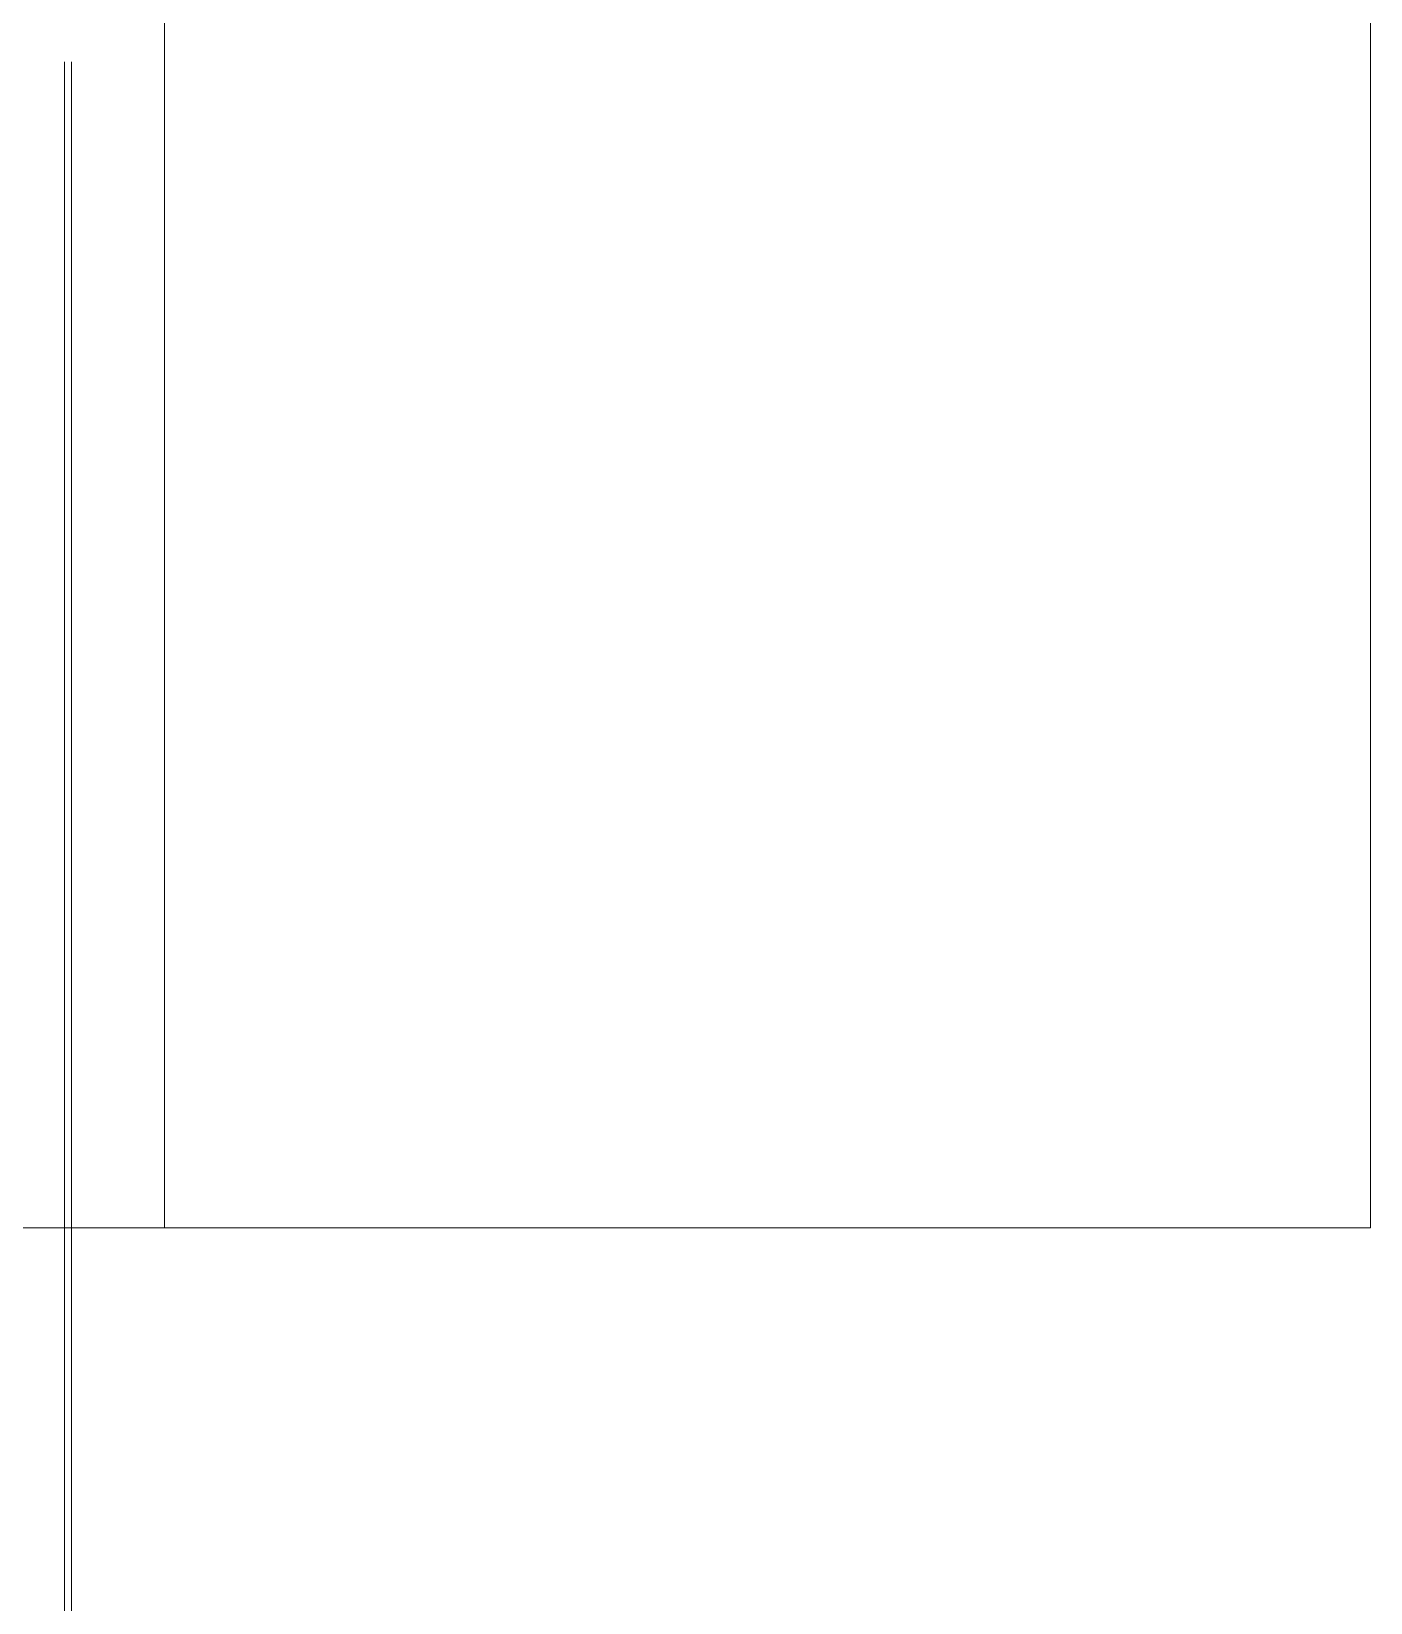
# Model space of a CAD drawing. Extents: x -9058 to 11890, y 0 to 6516.
# Drawn here: x 3941.1 to 4074.3, y 2617.6 to 2773.9 of the extents above; entities that cross this region are included whole.
import ezdxf
from ezdxf.enums import TextEntityAlignment as Align

# ---------------------------------------------------------------- set-up
doc = ezdxf.new("R2010")
doc.units = 0
doc.header["$MEASUREMENT"] = 0
doc.linetypes.add('HIDDEN', pattern=[0.375, 0.25, -0.125])
doc.layers.get('0').update_dxf_attribs({"color": 9, "lineweight": 9})
for name, color, linetype, lineweight in [('10', 9, 'Continuous', 9), ('21_mahal200', 9, 'Continuous', 9), ('21_mahal200 @ 20', 9, 'Continuous', 9)]:
    doc.layers.add(name, color=color, linetype=linetype, lineweight=lineweight)
doc.styles.add('Arial', font='arial.ttf', dxfattribs={"height": 2.5})
doc.styles.add('MuuM_TEXT-STANDART', font='ARIALN.TTF')

# ---------------------------------------------------------------- blocks, each defined once
blk = doc.blocks.new('0a_roomno2')
blk.add_lwpolyline([(30, -16), (0, -16), (0, 0), (30, 0)], close=True)
blk.add_lwpolyline([(24, -5), (24, -16)])
at = {"style": 'Arial'}
blk.add_attdef('ODANO', (0, 1.505), '', height=3, dxfattribs=at)
blk.add_attdef('MEKANADI', text='', height=3, dxfattribs=at).set_placement((0.525, -4.75), align=Align.BOTTOM_LEFT)
at = {"style": 'MuuM_TEXT-STANDART', "width": 0.6}
for tag, p in [('YER01', (15, -7)), ('TAVAN01', (20.625, -7)), ('DUVAR01', (26.25, -7)), ('YER02', (15, -10.375)), ('TAVAN02', (20.625, -10.375)), ('DUVAR02', (26.25, -10.375)), ('YER03', (15, -13.75)), ('TAVAN03', (20.625, -13.75)), ('DUVAR03', (26.25, -13.75))]:
    blk.add_attdef(tag, text='', height=2.25, dxfattribs=at).set_placement(p, align=Align.MIDDLE_CENTER)
at = {"style": 'MuuM_TEXT-STANDART'}
blk.add_attdef('M2', text='', height=2.25, dxfattribs=at).set_placement((1.3231, -7.8046), align=Align.MIDDLE_LEFT)
at = {"style": 'MuuM_TEXT-STANDART', "width": 0.6}
blk.add_attdef('TEMIZTAVANYUKSEKLIGI', text='', height=2.25, dxfattribs=at).set_placement((2.7, -13.1619), align=Align.MIDDLE_LEFT)
blk = doc.blocks.new('*U1269')
at = {"layer": '21_mahal200 @ 20', "xscale": 20, "yscale": 20, "zscale": 20}
blk.add_blockref('0a_roomno2', (3474.33, 2974.84), dxfattribs=at)

msp = doc.modelspace()

# ---------------------------------------------------------------- linework, layer by layer
at = {"layer": '10'}
for points in [[(3944.36, 2319.53), (3944.36, 2770.87)], [(3945.06, 2319.53), (3945.06, 2770.87)]]:
    msp.add_lwpolyline(points, dxfattribs=at)

# ---------------------------------------------------------------- block references
at = {"layer": '21_mahal200', "color": 6, "linetype": 'HIDDEN'}
msp.add_blockref('*U1269', (0, 0), dxfattribs=at)

doc.saveas('drawing.dxf')
